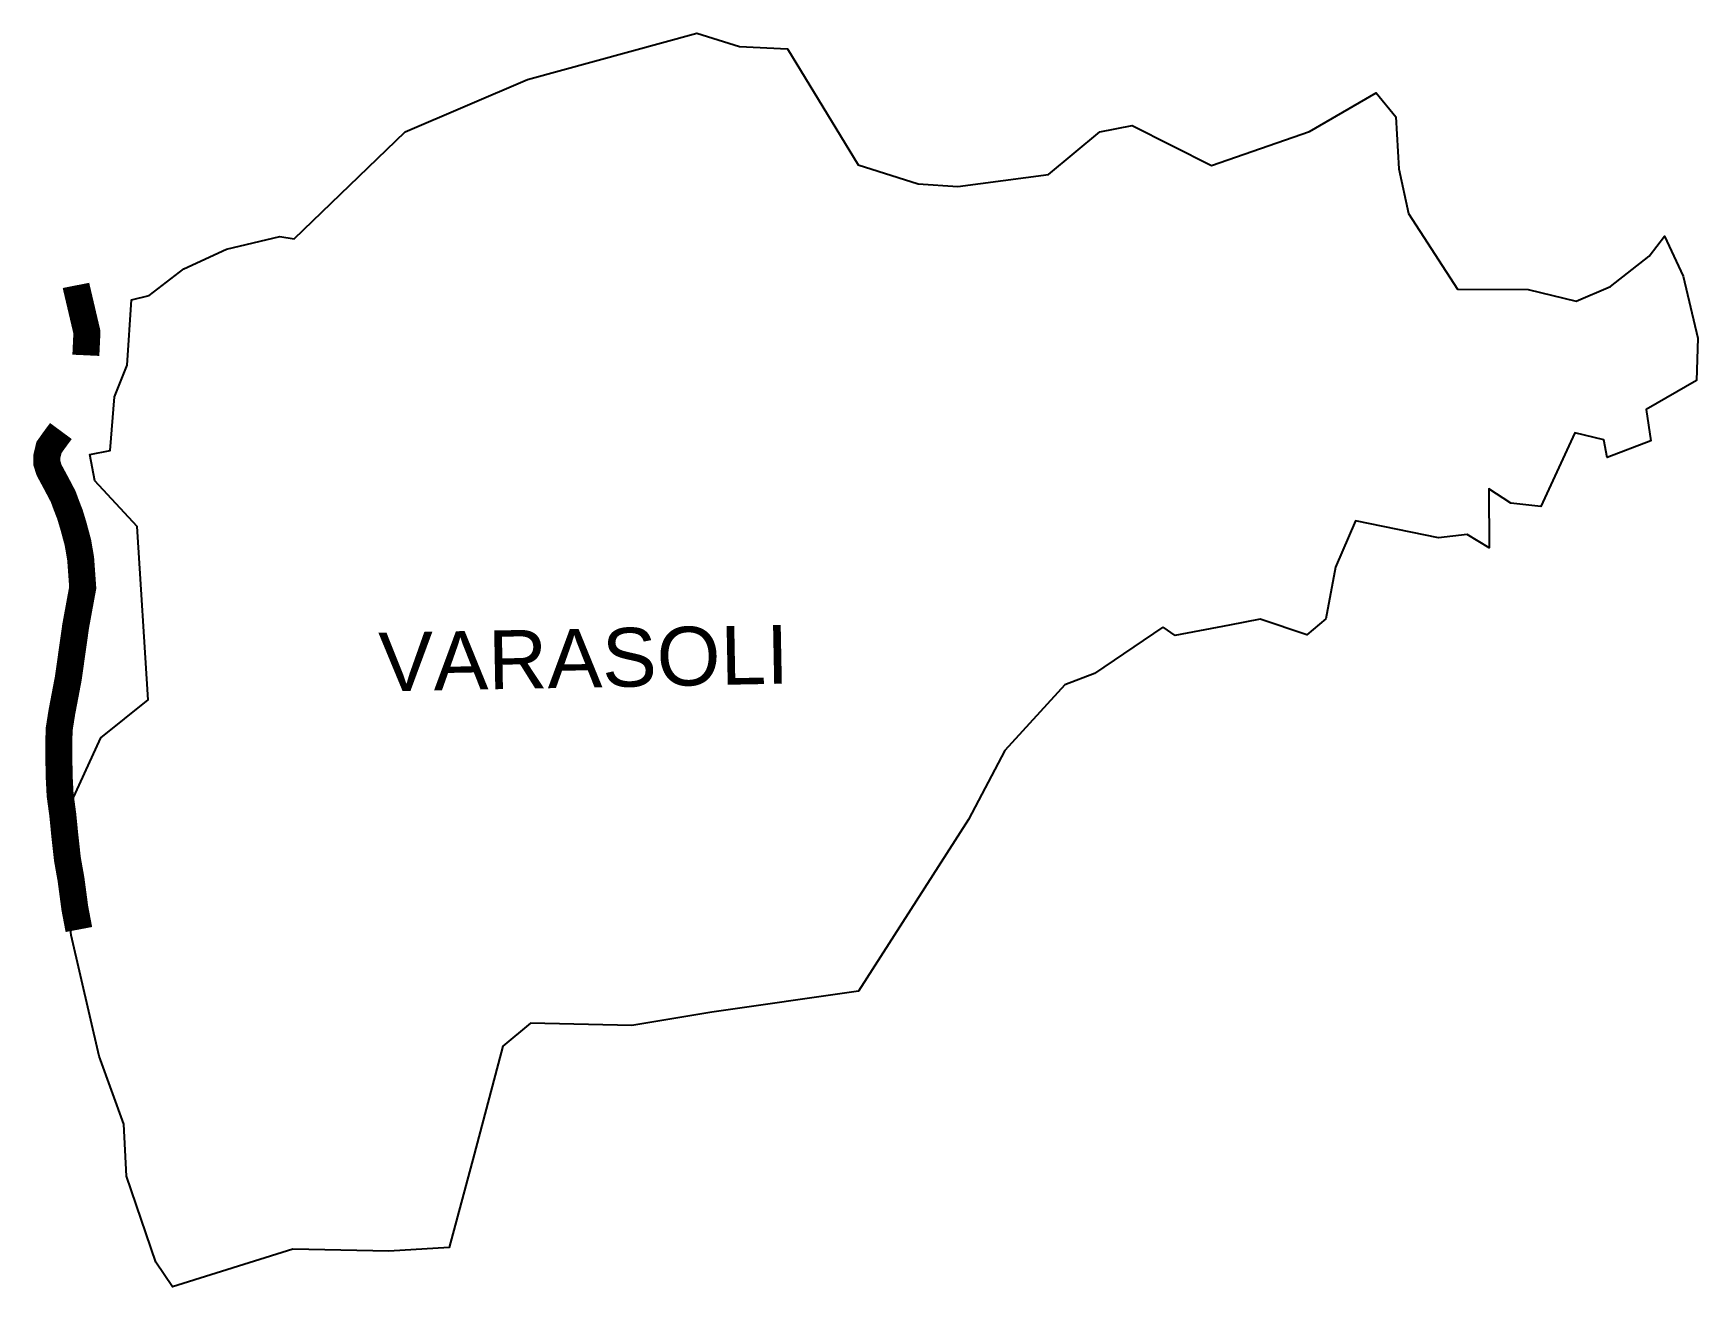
# Model space of a CAD drawing. Header units: metres. Extents: x 274591 to 277673, y 2063816 to 2066136.
import ezdxf

# ---------------------------------------------------------------- set-up
doc = ezdxf.new("R2010")
doc.units = ezdxf.units.M
doc.header["$MEASUREMENT"] = 0
for name, color, linetype in [('NATURALLY PROTECTED', 3, 'Continuous'), ('village', 3, 'Continuous'), ('VILLAGE NAME', 250, 'Continuous')]:
    doc.layers.add(name, color=color, linetype=linetype)
doc.styles.get("Standard").update_dxf_attribs({"font": 'arial.ttf'})

msp = doc.modelspace()

# ---------------------------------------------------------------- linework, layer by layer
at = {"layer": 'NATURALLY PROTECTED', "color": 116, "true_color": 0x136734, "const_width": 50, "flags": 128}
for points in [[(274670.4, 2065669.6), (274671.3, 2065665), (274690.6, 2065582.9), (274688.6, 2065540.2)], [(274642.4, 2065400), (274630, 2065383.2), (274620.3, 2065369.5), (274616.3, 2065352.7), (274616.3, 2065340.9), (274620.6, 2065327.5), (274626.5, 2065316.6), (274634.1, 2065302.5), (274646.5, 2065278.9), (274652.7, 2065262.2), (274659.1, 2065245.7), (274665.7, 2065223.9), (274673.9, 2065193.4), (274679, 2065163.4), (274682.8, 2065110), (274669.8, 2065039.3), (274656.1, 2064942.3), (274644, 2064878.6), (274639.1, 2064847.4), (274638.5, 2064818.3), (274638.6, 2064792.8), (274639.4, 2064756.4), (274641, 2064725.5), (274645.9, 2064689.5), (274649.6, 2064651.7), (274654.5, 2064607.2), (274661.1, 2064570.2), (274668.2, 2064516.6), (274675.7, 2064477.2)]]:
    msp.add_lwpolyline(points, dxfattribs=at)
at = {"layer": 'village'}
msp.add_lwpolyline([(276682.7, 2065036.9), (276705.4, 2065021.2)], dxfattribs=at)
at = {"layer": 'village', "color": 3, "true_color": 0x00ff00}
for points in [[(274656.1, 2064700.2, 0), (274716.3, 2064832.3, 0), (274803.8, 2064902.4, 0), (274783.5, 2065223.1, 0), (274705, 2065307.5, 0), (274696.1, 2065356.8, 0), (274733.6, 2065363.9, 0), (274741.5, 2065463.3, 0), (274765.2, 2065522, 0), (274773.2, 2065642.7, 0), (274805.6, 2065651, 0), (274870.1, 2065700.1, 0), (274949.1, 2065736.5, 0), (275047.7, 2065759.8, 0), (275074.3, 2065755.5, 0), (275279.7, 2065953.7, 0), (275506.4, 2066050.9, 0), (275819.8, 2066136.3, 0), (275899.2, 2066111.8, 0), (275988.1, 2066107.5, 0), (276118.7, 2065892.9, 0), (276230.1, 2065857.7, 0), (276303.3, 2065852.8, 0), (276471, 2065875.1, 0), (276566.4, 2065953.8, 0), (276625.9, 2065965.7, 0), (276772.9, 2065891.3, 0), (276954.8, 2065954.7, 0), (277078.2, 2066026.1, 0), (277114.5, 2065981.9, 0), (277119.8, 2065885.1, 0), (277138.1, 2065802.6, 0), (277228.5, 2065662.3, 0), (277359.4, 2065662.1, 0), (277448.7, 2065640.5, 0), (277511.7, 2065667.4, 0), (277583.3, 2065723.7, 0), (277611.8, 2065760.5, 0), (277646.5, 2065686.4, 0), (277673.5, 2065572.2, 0), (277671.4, 2065493.5, 0), (277578.1, 2065439.6, 0), (277586.4, 2065381.6, 0), (277505.6, 2065350.9, 0), (277499.8, 2065383.6, 0), (277445.8, 2065396.7, 0), (277383.2, 2065260.3, 0), (277327.4, 2065266.5, 0), (277286.8, 2065293, 0), (277287.6, 2065183.9, 0), (277246.3, 2065208.5, 0), (277193.5, 2065202, 0), (277039.7, 2065233.5, 0), (277003, 2065148.2, 0), (276984.9, 2065052.2, 0), (276949.5, 2065022.6, 0), (276863.5, 2065051.8, 0), (276806.4, 2065040.8, 0), (276705.4, 2065021.2, 0)], [(276682.7, 2065036.9, 0), (276556.7, 2064951.4, 0), (276501.8, 2064930.3, 0), (276390.6, 2064808.4, 0), (276323.2, 2064681.1, 0), (276119.7, 2064362.8, 0), (275847.5, 2064324, 0), (275699.8, 2064299.5, 0), (275512.3, 2064304, 0), (275460.8, 2064261.2, 0), (275407.7, 2064060.9, 0), (275361.5, 2063888.6, 0), (275249.5, 2063881.5, 0), (275071.7, 2063885.5, 0), (274849, 2063816, 0), (274817.9, 2063861.3, 0), (274763.8, 2064020.8, 0), (274758.8, 2064117.1, 0), (274713.1, 2064242.9, 0), (274661.5, 2064466.5, 0), (274648, 2064587.1, 0), (274656.1, 2064700.2, 0)]]:
    msp.add_polyline3d(points, dxfattribs=at)

# ---------------------------------------------------------------- texts
at = {"layer": 'VILLAGE NAME', "insert": (275229.7, 2065026.6), "char_height": 108.748, "attachment_point": 1, "rotation": 1.1028}
msp.add_mtext_dynamic_manual_height_columns('{\\fArial|b0|i0|c0|p34;VARASOLI}', width=726.929, gutter_width=543.7, heights=[0], dxfattribs=at)

doc.saveas('drawing.dxf')
